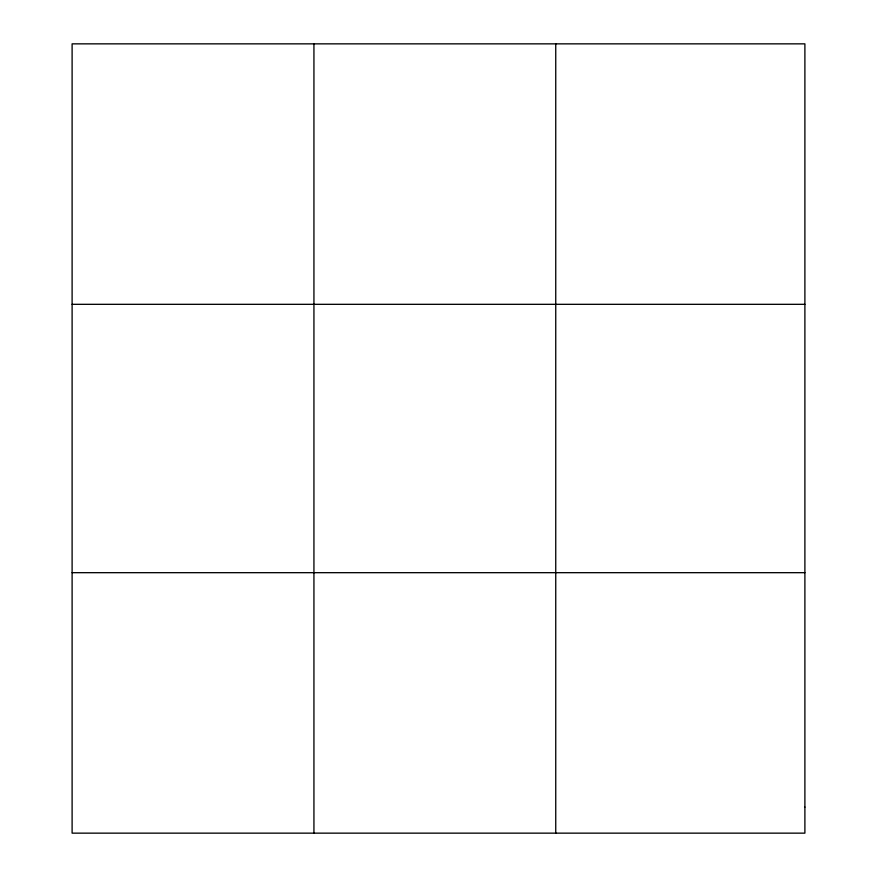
<?xml version="1.0" encoding="UTF-8"?>
<svg xmlns="http://www.w3.org/2000/svg" width="877" height="877" viewBox="0 0 877 877"><rect width="100%" height="100%" fill="white"/><g stroke="black" fill="none" stroke-linecap="round" stroke-linejoin="round"><path stroke-width="1.32" d="M313.933 43.85L313.933 833.15M555.744 43.85L555.744 833.15M72.111 304.319L804.889 304.319M72.111 572.681L804.889 572.681M804.889 807.103L804.889 833.15L72.111 833.15L72.111 43.85L804.889 43.85L804.889 807.103"/></g></svg>
